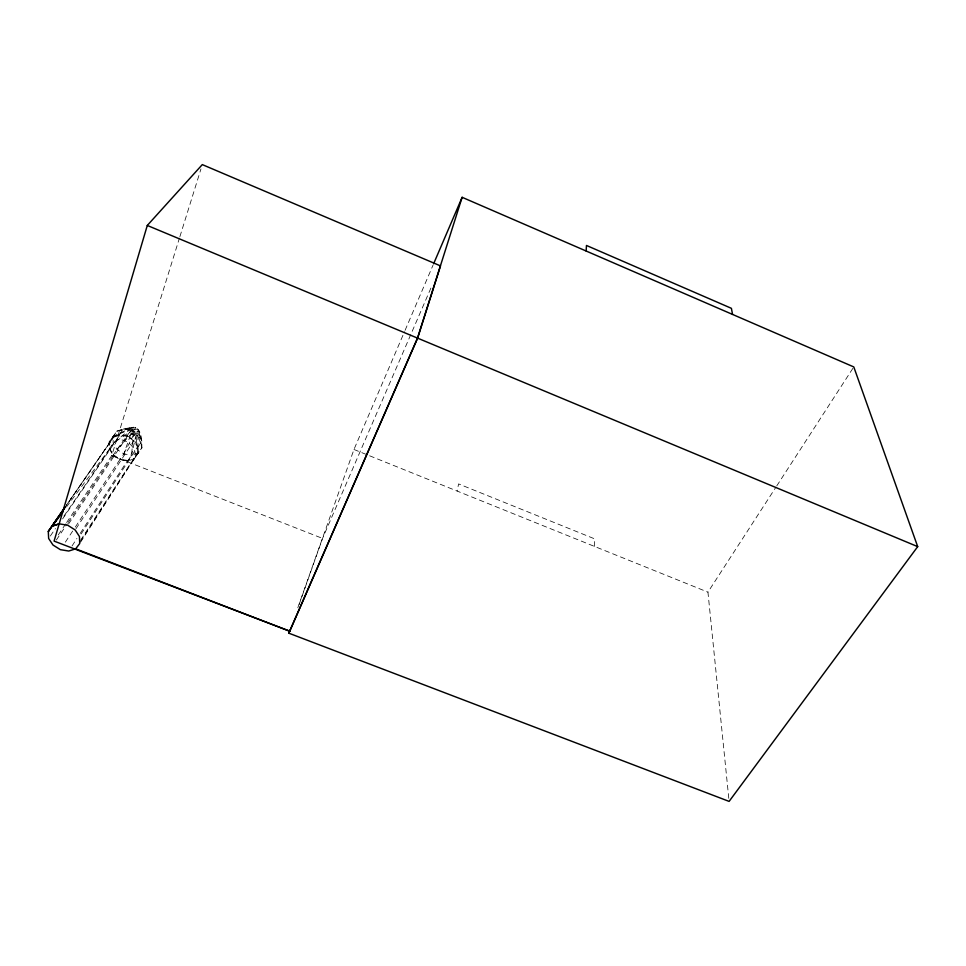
<?xml version="1.0" encoding="UTF-8"?>
<svg xmlns="http://www.w3.org/2000/svg" width="966" height="966" viewBox="0 0 966 966"><rect width="100%" height="100%" fill="white"/><g stroke="black" fill="none" stroke-linecap="round" stroke-linejoin="round"><path stroke-width="0.72" stroke-dasharray="4.83 3.62" d="M594.392 546.37L594.597 538.835L458.596 483.918L457.135 491.054M127.754 460.987L131.533 455.155L133.344 435.364L129.915 431.862L129.891 429.653L131.147 427.95L133.272 427.226C142.352 428.228 141.604 440.931 141.93 447.801L134.298 458.802L127.754 460.987L119.941 459.731L113.131 455.24L109.243 448.936L109.098 442.126L116.91 431.15L123.455 428.916L133.272 427.226L123.781 453.899L119.941 459.731M134.298 458.802L138.041 452.969L135.868 435.775L131.159 433.903L131.147 427.95L113.058 436.403L113.179 443.165L117.031 449.444L123.781 453.899L131.533 455.155L135.868 435.775L137.981 435.05L139.249 433.36L139.237 431.162L131.159 433.903L117.031 449.444L113.131 455.24M66.618 522.521L111.742 455.614L179.447 238.083M179.893 236.646L200.964 168.929M138.21 453.597L138.174 446.811L134.322 440.448L138.09 434.712L139.237 431.162M297.818 607.735L353.967 449.48L404.488 331.7M299.134 604.462L322.559 538.424L432.116 285.26M405.08 330.324L433.01 265.203M123.781 453.899L133.344 435.364L135.868 435.775M80.528 541.298L137.595 453.356L137.546 446.86L133.863 440.762L127.307 436.403L119.748 435.183L113.433 437.332L66.219 505.508L113.433 437.332L67.56 503.914M80.516 542.264L137.595 453.356M80.637 540.199L131.038 462.69A15.118 11.93 28.2 0 0 133.272 447.934A15.118 11.93 28.2 0 0 116.826 439.458L116.765 439.47M81.096 534.017L137.546 446.86M138.174 446.811L141.905 441.039L139.249 433.36L131.159 433.903L129.891 429.653L113.058 436.403M728.799 798.399L707.945 592.146L775.952 487.13M776.773 485.862L853.787 366.935M72.027 545.995L76.918 538.448M80.19 533.413L127.572 460.432L133.851 458.331M75.988 528.716L133.863 440.762M65.362 542.143L74.479 528.317M75.312 527.062L120.098 459.224L127.572 460.432M68.55 523.97L127.307 436.403M109.098 442.126L112.974 436.861L119.567 434.615L127.464 435.883L131.304 430.172L135.808 427.636L131.159 433.903L137.981 435.05L141.93 447.801L138.041 452.969L131.533 455.155M56.354 540.006L67.294 523.741M68.139 522.485L113.577 454.926L109.858 448.888L109.726 442.38M58.262 534.91L65.785 523.753M119.567 434.615L123.455 428.916L135.808 427.636M50.353 536.009L55.448 528.547M63.949 516.098L109.858 448.888M62.597 518.923L119.748 435.183L66.473 506.969M109.243 448.936L113.179 443.165L129.891 429.653M112.974 436.861L116.91 431.15L133.272 427.226M117.031 449.444L129.915 431.862L113.179 443.165M131.159 433.903L137.993 429.097L138.09 434.712L141.905 441.039M116.91 431.15L131.147 427.95M123.455 428.916L131.304 430.172L137.993 429.097M111.742 455.614L322.632 538.448M353.967 449.48L707.945 592.146M113.577 454.926L120.098 459.224M127.464 435.883L134.322 440.448M131.304 430.172L138.09 434.712M139.249 433.36L141.93 447.801M137.981 435.05L138.041 452.969"/><path stroke-width="1.45" d="M586.145 251.015L586.471 245.461L731.407 308.323L732.554 314.433M147.291 225.452L54.084 541.105L289.752 631.196L417.614 338.148L440.496 265.892L202.305 164.606L147.291 225.452L917.7 546.635L729.101 801.394L288.798 633.165L289.8 630.339M917.7 546.635L853.787 366.935L462.134 197.306L417.517 338.112L288.798 633.165L289.752 631.196L75.686 548.833L68.755 551.031L60.387 549.678L52.985 545.017L48.65 538.497L48.3 531.505L65.362 506.739M433.601 263.815L462.134 197.306M65.434 506.715L48.3 531.505L64.154 508.853M75.686 548.833L79.707 543.532L79.466 536.553L75.167 529.972L67.717 525.226L59.24 523.85L52.261 526.108L62.923 511.751M52.261 526.108L59.18 523.838"/></g></svg>
